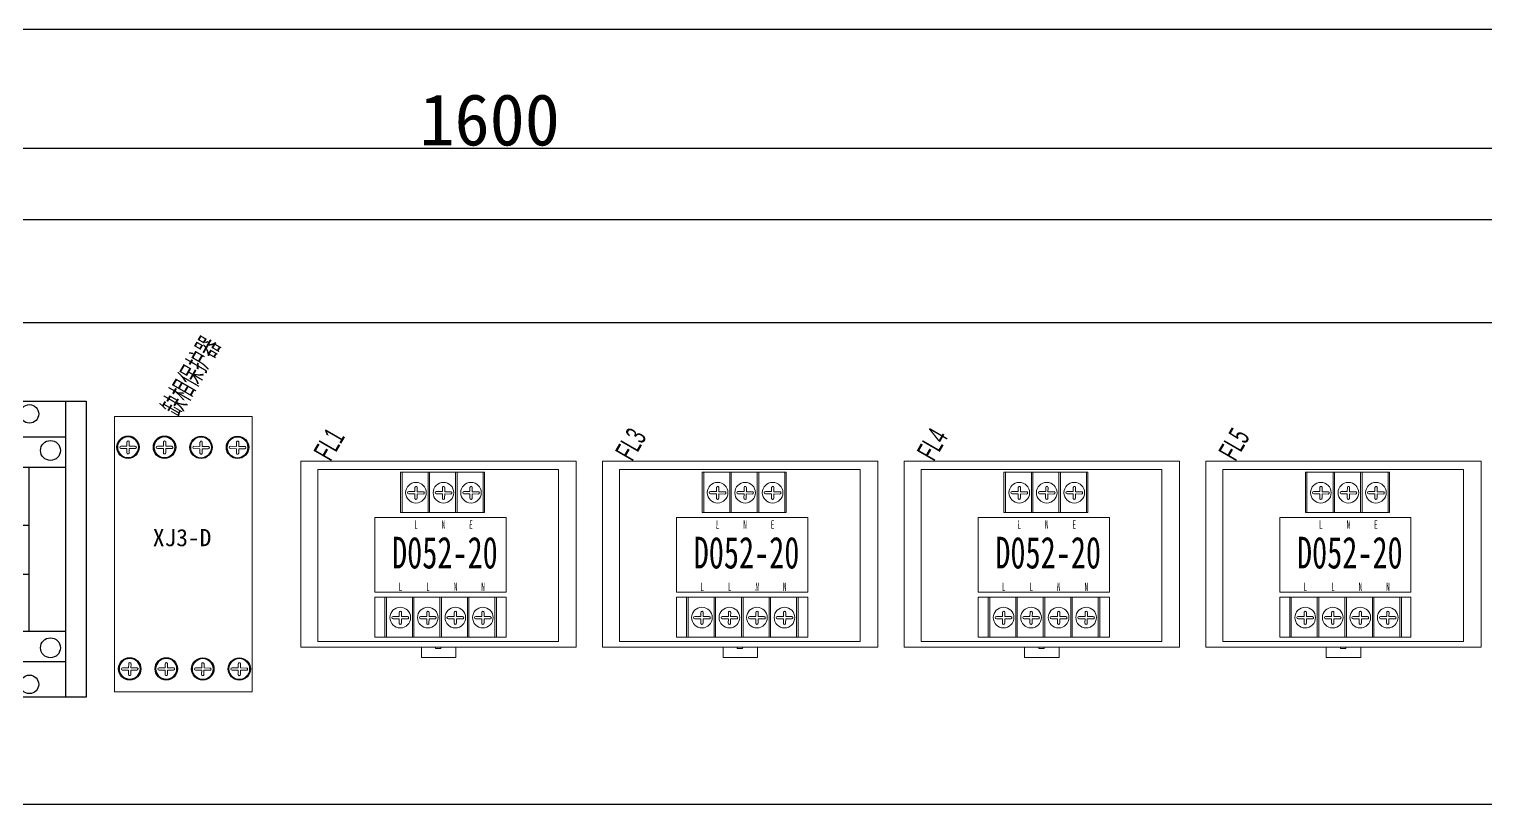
# Model space of a CAD drawing. Header units: millimetres. Extents: x 336 to 12810, y -1577 to 4105.
# Drawn here: x 6895 to 7318.4, y 3877.8 to 4104.7 of the extents above; entities that cross this region are included whole.
import ezdxf

# ---------------------------------------------------------------- set-up
doc = ezdxf.new("R2010")
doc.units = ezdxf.units.MM
doc.layers.add('TEXT', color=2, linetype='Continuous')
doc.styles.add('ST', font='', dxfattribs={"width": 0.8, "height": 300})
doc.styles.get("Standard").update_dxf_attribs({"font": ''})
doc.styles.add('样式 8', font='arial.ttf', dxfattribs={"width": 0.6, "height": 2.5})
doc.styles.get('ST').set_extended_font_data('SimSun')
doc.styles.get('Standard').set_extended_font_data('SimSun')
doc.dimstyles.new('ISO-25', dxfattribs={"dimtxt": 2.5, "dimasz": 2.5, "dimexe": 1.25, "dimexo": 0.625, "dimtad": 1, "dimtxsty": 'Standard', "dimcen": 2.5, "dimadec": 0, "dimazin": 0, "dimtfac": 1, "dimtmove": 0, "dimatfit": 3, "dimfxl": 1, "dimarcsym": 0})

# ---------------------------------------------------------------- blocks, each defined once
blk = doc.blocks.new('*D979')
at = {"color": 0, "lineweight": -2}
for p, q in [((6228.84, 4050.04), (6228.84, 4071.41)), ((6231.34, 4070.16), (7826.34, 4070.16)), ((7828.84, 4050.04), (7828.84, 4071.41))]:
    blk.add_line(p, q, dxfattribs=at)
at = {"color": 0}
for points in [[(6231.34, 4070.58), (6231.34, 4069.74), (6228.84, 4070.16)], [(7826.34, 4069.74), (7826.34, 4070.58), (7828.84, 4070.16)]]:
    blk.add_solid(points, dxfattribs=at)
at = {"layer": 'Defpoints', "color": 0}
for p in [(7828.84, 4070.16), (6228.84, 4049.41), (7828.84, 4049.41)]:
    blk.add_point(p, dxfattribs=at)
at = {"color": 0, "insert": (7028.84, 4078.29), "char_height": 2.5, "attachment_point": 5}
blk.add_mtext('{\\H6x;1600}', dxfattribs=at)
blk = doc.blocks.new('CJX2-3201')
for p, q in [((6642.26, 2108.3), (6687.26, 2108.3)), ((6642.26, 2089.11), (6642.26, 2108.3)), ((6687.26, 2108.3), (6687.26, 2089.11)), ((6642.26, 2097.98), (6687.26, 2097.98)), ((6642.26, 2041.48), (6642.26, 2089.11)), ((6642.26, 2089.11), (6687.26, 2089.11)), ((6652.94, 2089.11), (6652.94, 2041.48)), ((6656.95, 2072.26), (6656.95, 2089.11)), ((6672.58, 2072.26), (6672.58, 2089.11)), ((6676.59, 2089.11), (6676.59, 2041.48)), ((6687.26, 2089.11), (6687.26, 2041.48)), ((6652.94, 2072.26), (6676.59, 2072.26)), ((6658.58, 2072.26), (6658.58, 2058.03)), ((6664.08, 2068.31), (6664.08, 2072.26)), ((6665.36, 2072.26), (6665.36, 2068.31)), ((6670.95, 2072.26), (6670.95, 2058.03)), ((6665.36, 2068.31), (6664.08, 2068.31)), ((6665.36, 2061.98), (6664.08, 2061.98)), ((6664.08, 2061.98), (6664.08, 2058.03)), ((6665.36, 2058.03), (6665.36, 2061.98)), ((6652.94, 2058.03), (6676.59, 2058.03)), ((6642.26, 2022.3), (6642.26, 2041.48)), ((6642.26, 2041.48), (6687.26, 2041.48)), ((6687.26, 2041.48), (6687.26, 2022.3)), ((6642.26, 2032.61), (6687.26, 2032.61)), ((6687.26, 2022.3), (6642.26, 2022.3))]:
    blk.add_line(p, q)
blk.add_lwpolyline([(6636.26, 2108.3), (6693.26, 2108.3), (6693.26, 2022.3), (6636.26, 2022.3)], close=True)
for centre, radius in [((6651.2, 2104.4), 2.69), ((6663.99, 2104.4), 2.69), ((6676.79, 2104.61), 2.69), ((6646.68, 2093.77), 2.89), ((6658.65, 2093.77), 2.89), ((6671.45, 2093.77), 2.89), ((6682.89, 2093.97), 2.89), ((6646.68, 2036.83), 2.89), ((6658.65, 2036.83), 2.89), ((6671.45, 2036.83), 2.89), ((6682.89, 2036.62), 2.89), ((6651.2, 2026.19), 2.69), ((6663.99, 2026.19), 2.69), ((6676.79, 2025.98), 2.69)]:
    blk.add_circle(centre, radius)
at = {"layer": 'TEXT', "color": 0, "style": 'ST', "width": 0.7}
blk.add_text('CJX2-3201', height=4.5, dxfattribs=at).set_placement((6654.74, 2048.87))

msp = doc.modelspace()

# ---------------------------------------------------------------- linework, layer by layer
for p, q in [((6268.84, 4019.412), (7328.84, 4019.412)), ((6268.84, 3879.412), (7328.84, 3879.412))]:
    msp.add_line(p, q)
at = {"lineweight": 0}
for p, q in [((6973.986, 3925.099), (7013.986, 3925.099)), ((7018.986, 3925.099), (7008.986, 3925.099)), ((7013.986, 3925.099), (7018.986, 3925.099)), ((7061.673, 3925.099), (7101.673, 3925.099)), ((7106.673, 3925.099), (7096.673, 3925.099)), ((7101.673, 3925.099), (7106.673, 3925.099)), ((7149.36, 3925.099), (7189.36, 3925.099)), ((7194.36, 3925.099), (7184.36, 3925.099)), ((7189.36, 3925.099), (7194.36, 3925.099)), ((7237.048, 3925.099), (7277.048, 3925.099)), ((7282.048, 3925.099), (7272.048, 3925.099)), ((7277.048, 3925.099), (7282.048, 3925.099))]:
    msp.add_line(p, q, dxfattribs=at)
at = {"color": 1}
msp.add_lwpolyline([(6148.29, 4104.721), (7905.608, 4104.721), (7905.608, 3097.062), (6148.29, 3097.062)], close=True, dxfattribs=at)
msp.add_lwpolyline([(6228.84, 4049.412), (7828.84, 4049.412), (7828.84, 3559.412), (6228.84, 3559.412)], close=True)
at = {"lineweight": 0}
for points in [[(6919.756, 3992.091), (6959.756, 3992.091), (6959.756, 3912.091), (6919.756, 3912.091)], [(6973.986, 3979.099), (7053.986, 3979.099), (7053.986, 3925.099), (6973.986, 3925.099)], [(6978.882, 3976.714), (7048.848, 3976.714), (7048.848, 3926.744), (6978.882, 3926.744)], [(7061.673, 3979.099), (7141.673, 3979.099), (7141.673, 3925.099), (7061.673, 3925.099)], [(7066.569, 3976.714), (7136.536, 3976.714), (7136.536, 3926.744), (7066.569, 3926.744)], [(7149.36, 3979.099), (7229.36, 3979.099), (7229.36, 3925.099), (7149.36, 3925.099)], [(7154.256, 3976.714), (7224.223, 3976.714), (7224.223, 3926.744), (7154.256, 3926.744)], [(7237.048, 3979.099), (7317.048, 3979.099), (7317.048, 3925.099), (7237.048, 3925.099)], [(7241.944, 3976.714), (7311.91, 3976.714), (7311.91, 3926.744), (7241.944, 3926.744)], [(7002.941, 3975.941), (7003.379, 3975.941), (7003.379, 3964.27), (7002.941, 3964.27)], [(7002.941, 3964.27), (7027.379, 3964.27), (7027.379, 3975.941), (7002.941, 3975.941)], [(7010.941, 3975.941), (7011.379, 3975.941), (7011.379, 3964.27), (7010.941, 3964.27)], [(7018.941, 3975.941), (7019.379, 3975.941), (7019.379, 3964.27), (7018.941, 3964.27)], [(7026.941, 3975.941), (7027.379, 3975.941), (7027.379, 3964.27), (7026.941, 3964.27)], [(7090.629, 3975.941), (7091.067, 3975.941), (7091.067, 3964.27), (7090.629, 3964.27)], [(7090.629, 3964.27), (7115.067, 3964.27), (7115.067, 3975.941), (7090.629, 3975.941)], [(7098.629, 3975.941), (7099.067, 3975.941), (7099.067, 3964.27), (7098.629, 3964.27)], [(7106.629, 3975.941), (7107.067, 3975.941), (7107.067, 3964.27), (7106.629, 3964.27)], [(7114.629, 3975.941), (7115.067, 3975.941), (7115.067, 3964.27), (7114.629, 3964.27)], [(7178.316, 3964.27), (7202.754, 3964.27), (7202.754, 3975.941), (7178.316, 3975.941)], [(7178.316, 3975.941), (7178.754, 3975.941), (7178.754, 3964.27), (7178.316, 3964.27)], [(7186.316, 3975.941), (7186.754, 3975.941), (7186.754, 3964.27), (7186.316, 3964.27)], [(7194.316, 3975.941), (7194.754, 3975.941), (7194.754, 3964.27), (7194.316, 3964.27)], [(7202.316, 3975.941), (7202.754, 3975.941), (7202.754, 3964.27), (7202.316, 3964.27)], [(7266.003, 3964.27), (7290.441, 3964.27), (7290.441, 3975.941), (7266.003, 3975.941)], [(7266.003, 3975.941), (7266.441, 3975.941), (7266.441, 3964.27), (7266.003, 3964.27)], [(7274.003, 3975.941), (7274.441, 3975.941), (7274.441, 3964.27), (7274.003, 3964.27)], [(7282.003, 3975.941), (7282.441, 3975.941), (7282.441, 3964.27), (7282.003, 3964.27)], [(7290.003, 3975.941), (7290.441, 3975.941), (7290.441, 3964.27), (7290.003, 3964.27)], [(7033.61, 3941.05), (6995.5, 3941.05), (6995.5, 3962.806), (7033.61, 3962.806)], [(7121.297, 3941.05), (7083.187, 3941.05), (7083.187, 3962.806), (7121.297, 3962.806)], [(7208.985, 3941.05), (7170.874, 3941.05), (7170.874, 3962.806), (7208.985, 3962.806)], [(7296.672, 3941.05), (7258.561, 3941.05), (7258.561, 3962.806), (7296.672, 3962.806)], [(6995.5, 3939.639), (7033.61, 3939.639), (7033.61, 3927.968), (6995.5, 3927.968)], [(6998.384, 3939.639), (6998.822, 3939.639), (6998.822, 3927.968), (6998.384, 3927.968)], [(7006.384, 3939.639), (7006.822, 3939.639), (7006.822, 3927.968), (7006.384, 3927.968)], [(7014.384, 3939.639), (7014.822, 3939.639), (7014.822, 3927.968), (7014.384, 3927.968)], [(7022.384, 3939.639), (7022.822, 3939.639), (7022.822, 3927.968), (7022.384, 3927.968)], [(7030.384, 3939.639), (7030.822, 3939.639), (7030.822, 3927.968), (7030.384, 3927.968)], [(7083.187, 3939.639), (7121.297, 3939.639), (7121.297, 3927.968), (7083.187, 3927.968)], [(7086.071, 3939.639), (7086.509, 3939.639), (7086.509, 3927.968), (7086.071, 3927.968)], [(7094.071, 3939.639), (7094.509, 3939.639), (7094.509, 3927.968), (7094.071, 3927.968)], [(7102.071, 3939.639), (7102.509, 3939.639), (7102.509, 3927.968), (7102.071, 3927.968)], [(7110.071, 3939.639), (7110.509, 3939.639), (7110.509, 3927.968), (7110.071, 3927.968)], [(7118.071, 3939.639), (7118.509, 3939.639), (7118.509, 3927.968), (7118.071, 3927.968)], [(7170.874, 3939.639), (7208.985, 3939.639), (7208.985, 3927.968), (7170.874, 3927.968)], [(7173.758, 3939.639), (7174.196, 3939.639), (7174.196, 3927.968), (7173.758, 3927.968)], [(7181.758, 3939.639), (7182.196, 3939.639), (7182.196, 3927.968), (7181.758, 3927.968)], [(7189.758, 3939.639), (7190.196, 3939.639), (7190.196, 3927.968), (7189.758, 3927.968)], [(7197.758, 3939.639), (7198.196, 3939.639), (7198.196, 3927.968), (7197.758, 3927.968)], [(7205.758, 3939.639), (7206.196, 3939.639), (7206.196, 3927.968), (7205.758, 3927.968)], [(7258.561, 3939.639), (7296.672, 3939.639), (7296.672, 3927.968), (7258.561, 3927.968)], [(7261.446, 3939.639), (7261.884, 3939.639), (7261.884, 3927.968), (7261.446, 3927.968)], [(7269.446, 3939.639), (7269.884, 3939.639), (7269.884, 3927.968), (7269.446, 3927.968)], [(7277.446, 3939.639), (7277.884, 3939.639), (7277.884, 3927.968), (7277.446, 3927.968)], [(7285.446, 3939.639), (7285.884, 3939.639), (7285.884, 3927.968), (7285.446, 3927.968)], [(7293.446, 3939.639), (7293.884, 3939.639), (7293.884, 3927.968), (7293.446, 3927.968)], [(7008.986, 3925.099), (7018.986, 3925.099), (7018.986, 3922.099), (7008.986, 3922.099)], [(7013.073, 3925.099), (7014.688, 3925.099), (7014.688, 3924.665), (7013.073, 3924.665)], [(7013.986, 3925.099), (7015.696, 3925.099), (7015.696, 3925.099), (7013.986, 3925.099)], [(7096.673, 3925.099), (7106.673, 3925.099), (7106.673, 3922.099), (7096.673, 3922.099)], [(7100.761, 3925.099), (7102.375, 3925.099), (7102.375, 3924.665), (7100.761, 3924.665)], [(7101.673, 3925.099), (7103.383, 3925.099), (7103.383, 3925.099), (7101.673, 3925.099)], [(7184.36, 3925.099), (7194.36, 3925.099), (7194.36, 3922.099), (7184.36, 3922.099)], [(7188.448, 3925.099), (7190.062, 3925.099), (7190.062, 3924.665), (7188.448, 3924.665)], [(7189.36, 3925.099), (7191.07, 3925.099), (7191.07, 3925.099), (7189.36, 3925.099)], [(7272.048, 3925.099), (7282.048, 3925.099), (7282.048, 3922.099), (7272.048, 3922.099)], [(7276.135, 3925.099), (7277.75, 3925.099), (7277.75, 3924.665), (7276.135, 3924.665)], [(7277.048, 3925.099), (7278.757, 3925.099), (7278.757, 3925.099), (7277.048, 3925.099)]]:
    msp.add_lwpolyline(points, close=True, dxfattribs=at)
for points in [[(6921.62, 3982.84), (6923.388, 3982.827)], [(6923.393, 3983.496), (6921.625, 3983.508)], [(6923.388, 3982.827), (6923.379, 3981.564)], [(6923.406, 3984.682), (6923.402, 3984.682), (6923.393, 3983.496)], [(6924.046, 3981.559), (6924.05, 3981.559), (6924.06, 3982.822)], [(6924.06, 3982.822), (6925.8, 3982.809), (6925.8, 3982.813)], [(6924.065, 3983.492), (6924.074, 3984.676)], [(6925.806, 3983.48), (6924.065, 3983.492)], [(6932.234, 3982.84), (6934.003, 3982.827)], [(6934.008, 3983.496), (6932.239, 3983.508)], [(6934.003, 3982.827), (6933.993, 3981.564)], [(6934.021, 3984.682), (6934.017, 3984.682), (6934.008, 3983.496)], [(6934.661, 3981.559), (6934.665, 3981.559), (6934.674, 3982.822)], [(6934.674, 3982.822), (6936.415, 3982.809), (6936.415, 3982.813)], [(6934.679, 3983.492), (6934.688, 3984.676)], [(6936.42, 3983.48), (6934.679, 3983.492)], [(6942.848, 3982.79), (6944.616, 3982.776)], [(6944.622, 3983.446), (6942.853, 3983.457)], [(6944.616, 3982.776), (6944.607, 3981.513)], [(6944.635, 3984.631), (6944.631, 3984.631), (6944.622, 3983.446)], [(6945.275, 3981.508), (6945.279, 3981.508), (6945.288, 3982.771)], [(6945.288, 3982.771), (6947.029, 3982.758), (6947.029, 3982.762)], [(6945.293, 3983.441), (6945.302, 3984.626)], [(6947.034, 3983.429), (6945.293, 3983.441)], [(6953.462, 3982.79), (6955.231, 3982.776)], [(6955.236, 3983.446), (6953.468, 3983.457)], [(6955.231, 3982.776), (6955.221, 3981.513)], [(6955.249, 3984.631), (6955.245, 3984.631), (6955.236, 3983.446)], [(6955.889, 3981.508), (6955.893, 3981.508), (6955.903, 3982.771)], [(6955.903, 3982.771), (6957.643, 3982.758), (6957.643, 3982.762)], [(6955.908, 3983.441), (6955.917, 3984.626)], [(6957.648, 3983.429), (6955.908, 3983.441)], [(7005.327, 3969.625), (7007.095, 3969.612)], [(7007.1, 3970.281), (7005.332, 3970.293)], [(7007.095, 3969.612), (7007.085, 3968.349)], [(7007.113, 3971.467), (7007.109, 3971.467), (7007.1, 3970.281)], [(7007.753, 3968.344), (7007.757, 3968.344), (7007.767, 3969.607)], [(7007.767, 3969.607), (7009.507, 3969.594), (7009.507, 3969.598)], [(7007.772, 3970.277), (7007.781, 3971.461)], [(7009.512, 3970.265), (7007.772, 3970.277)], [(7013.327, 3969.625), (7015.095, 3969.612)], [(7015.1, 3970.281), (7013.332, 3970.293)], [(7015.095, 3969.612), (7015.085, 3968.349)], [(7015.113, 3971.467), (7015.109, 3971.467), (7015.1, 3970.281)], [(7015.753, 3968.344), (7015.757, 3968.344), (7015.767, 3969.607)], [(7015.767, 3969.607), (7017.507, 3969.594), (7017.507, 3969.598)], [(7015.772, 3970.277), (7015.781, 3971.461)], [(7017.512, 3970.265), (7015.772, 3970.277)], [(7021.327, 3969.625), (7023.095, 3969.612)], [(7023.1, 3970.281), (7021.332, 3970.293)], [(7023.095, 3969.612), (7023.085, 3968.349)], [(7023.113, 3971.467), (7023.109, 3971.467), (7023.1, 3970.281)], [(7023.753, 3968.344), (7023.757, 3968.344), (7023.767, 3969.607)], [(7023.767, 3969.607), (7025.507, 3969.594), (7025.507, 3969.598)], [(7023.772, 3970.277), (7023.781, 3971.461)], [(7025.512, 3970.265), (7023.772, 3970.277)], [(7093.014, 3969.625), (7094.782, 3969.612)], [(7094.787, 3970.281), (7093.019, 3970.293)], [(7094.782, 3969.612), (7094.773, 3968.349)], [(7094.8, 3971.467), (7094.796, 3971.467), (7094.787, 3970.281)], [(7095.44, 3968.344), (7095.444, 3968.344), (7095.454, 3969.607)], [(7095.454, 3969.607), (7097.194, 3969.594), (7097.194, 3969.598)], [(7095.459, 3970.277), (7095.468, 3971.461)], [(7097.2, 3970.265), (7095.459, 3970.277)], [(7101.014, 3969.625), (7102.782, 3969.612)], [(7102.787, 3970.281), (7101.019, 3970.293)], [(7102.782, 3969.612), (7102.773, 3968.349)], [(7102.8, 3971.467), (7102.796, 3971.467), (7102.787, 3970.281)], [(7103.44, 3968.344), (7103.444, 3968.344), (7103.454, 3969.607)], [(7103.454, 3969.607), (7105.194, 3969.594), (7105.194, 3969.598)], [(7103.459, 3970.277), (7103.468, 3971.461)], [(7105.2, 3970.265), (7103.459, 3970.277)], [(7109.014, 3969.625), (7110.782, 3969.612)], [(7110.787, 3970.281), (7109.019, 3970.293)], [(7110.782, 3969.612), (7110.773, 3968.349)], [(7110.8, 3971.467), (7110.796, 3971.467), (7110.787, 3970.281)], [(7111.44, 3968.344), (7111.444, 3968.344), (7111.454, 3969.607)], [(7111.454, 3969.607), (7113.194, 3969.594), (7113.194, 3969.598)], [(7111.459, 3970.277), (7111.468, 3971.461)], [(7113.2, 3970.265), (7111.459, 3970.277)], [(7180.701, 3969.625), (7182.47, 3969.612)], [(7182.475, 3970.281), (7180.706, 3970.293)], [(7182.47, 3969.612), (7182.46, 3968.349)], [(7182.488, 3971.467), (7182.484, 3971.467), (7182.475, 3970.281)], [(7183.128, 3968.344), (7183.132, 3968.344), (7183.141, 3969.607)], [(7183.141, 3969.607), (7184.882, 3969.594), (7184.882, 3969.598)], [(7183.146, 3970.277), (7183.155, 3971.461)], [(7184.887, 3970.265), (7183.146, 3970.277)], [(7188.701, 3969.625), (7190.47, 3969.612)], [(7190.475, 3970.281), (7188.706, 3970.293)], [(7190.47, 3969.612), (7190.46, 3968.349)], [(7190.488, 3971.467), (7190.484, 3971.467), (7190.475, 3970.281)], [(7191.128, 3968.344), (7191.132, 3968.344), (7191.141, 3969.607)], [(7191.141, 3969.607), (7192.882, 3969.594), (7192.882, 3969.598)], [(7191.146, 3970.277), (7191.155, 3971.461)], [(7192.887, 3970.265), (7191.146, 3970.277)], [(7196.701, 3969.625), (7198.47, 3969.612)], [(7198.475, 3970.281), (7196.706, 3970.293)], [(7198.47, 3969.612), (7198.46, 3968.349)], [(7198.488, 3971.467), (7198.484, 3971.467), (7198.475, 3970.281)], [(7199.128, 3968.344), (7199.132, 3968.344), (7199.141, 3969.607)], [(7199.141, 3969.607), (7200.882, 3969.594), (7200.882, 3969.598)], [(7199.146, 3970.277), (7199.155, 3971.461)], [(7200.887, 3970.265), (7199.146, 3970.277)], [(7268.388, 3969.625), (7270.157, 3969.612)], [(7270.162, 3970.281), (7268.393, 3970.293)], [(7270.157, 3969.612), (7270.147, 3968.349)], [(7270.175, 3971.467), (7270.171, 3971.467), (7270.162, 3970.281)], [(7270.815, 3968.344), (7270.819, 3968.344), (7270.828, 3969.607)], [(7270.828, 3969.607), (7272.569, 3969.594), (7272.569, 3969.598)], [(7270.834, 3970.277), (7270.843, 3971.461)], [(7272.574, 3970.265), (7270.834, 3970.277)], [(7276.388, 3969.625), (7278.157, 3969.612)], [(7278.162, 3970.281), (7276.393, 3970.293)], [(7278.157, 3969.612), (7278.147, 3968.349)], [(7278.175, 3971.467), (7278.171, 3971.467), (7278.162, 3970.281)], [(7278.815, 3968.344), (7278.819, 3968.344), (7278.828, 3969.607)], [(7278.828, 3969.607), (7280.569, 3969.594), (7280.569, 3969.598)], [(7278.834, 3970.277), (7278.843, 3971.461)], [(7280.574, 3970.265), (7278.834, 3970.277)], [(7284.388, 3969.625), (7286.157, 3969.612)], [(7286.162, 3970.281), (7284.393, 3970.293)], [(7286.157, 3969.612), (7286.147, 3968.349)], [(7286.175, 3971.467), (7286.171, 3971.467), (7286.162, 3970.281)], [(7286.815, 3968.344), (7286.819, 3968.344), (7286.828, 3969.607)], [(7286.828, 3969.607), (7288.569, 3969.594), (7288.569, 3969.598)], [(7286.834, 3970.277), (7286.843, 3971.461)], [(7288.574, 3970.265), (7286.834, 3970.277)], [(7002.555, 3935.164), (7002.552, 3935.164), (7002.542, 3933.979)], [(7003.214, 3933.975), (7003.223, 3935.159)], [(7010.555, 3935.164), (7010.552, 3935.164), (7010.542, 3933.979)], [(7011.214, 3933.975), (7011.223, 3935.159)], [(7018.555, 3935.164), (7018.552, 3935.164), (7018.542, 3933.979)], [(7019.214, 3933.975), (7019.223, 3935.159)], [(7026.555, 3935.164), (7026.552, 3935.164), (7026.542, 3933.979)], [(7027.214, 3933.975), (7027.223, 3935.159)], [(7090.243, 3935.164), (7090.239, 3935.164), (7090.23, 3933.979)], [(7090.901, 3933.975), (7090.91, 3935.159)], [(7098.243, 3935.164), (7098.239, 3935.164), (7098.23, 3933.979)], [(7098.901, 3933.975), (7098.91, 3935.159)], [(7106.243, 3935.164), (7106.239, 3935.164), (7106.23, 3933.979)], [(7106.901, 3933.975), (7106.91, 3935.159)], [(7114.243, 3935.164), (7114.239, 3935.164), (7114.23, 3933.979)], [(7114.901, 3933.975), (7114.91, 3935.159)], [(7177.93, 3935.164), (7177.926, 3935.164), (7177.917, 3933.979)], [(7178.589, 3933.975), (7178.598, 3935.159)], [(7185.93, 3935.164), (7185.926, 3935.164), (7185.917, 3933.979)], [(7186.589, 3933.975), (7186.598, 3935.159)], [(7193.93, 3935.164), (7193.926, 3935.164), (7193.917, 3933.979)], [(7194.589, 3933.975), (7194.598, 3935.159)], [(7201.93, 3935.164), (7201.926, 3935.164), (7201.917, 3933.979)], [(7202.589, 3933.975), (7202.598, 3935.159)], [(7265.617, 3935.164), (7265.613, 3935.164), (7265.604, 3933.979)], [(7266.276, 3933.975), (7266.285, 3935.159)], [(7273.617, 3935.164), (7273.613, 3935.164), (7273.604, 3933.979)], [(7274.276, 3933.975), (7274.285, 3935.159)], [(7281.617, 3935.164), (7281.613, 3935.164), (7281.604, 3933.979)], [(7282.276, 3933.975), (7282.285, 3935.159)], [(7289.617, 3935.164), (7289.613, 3935.164), (7289.604, 3933.979)], [(7290.276, 3933.975), (7290.285, 3935.159)], [(7000.769, 3933.323), (7002.537, 3933.31)], [(7002.542, 3933.979), (7000.774, 3933.991)], [(7002.537, 3933.31), (7002.528, 3932.047)], [(7003.195, 3932.042), (7003.199, 3932.042), (7003.209, 3933.305)], [(7003.209, 3933.305), (7004.95, 3933.291), (7004.95, 3933.295)], [(7004.955, 3933.963), (7003.214, 3933.975)], [(7008.769, 3933.323), (7010.537, 3933.31)], [(7010.542, 3933.979), (7008.774, 3933.991)], [(7010.537, 3933.31), (7010.528, 3932.047)], [(7011.195, 3932.042), (7011.199, 3932.042), (7011.209, 3933.305)], [(7011.209, 3933.305), (7012.95, 3933.291), (7012.95, 3933.295)], [(7012.955, 3933.963), (7011.214, 3933.975)], [(7016.769, 3933.323), (7018.537, 3933.31)], [(7018.542, 3933.979), (7016.774, 3933.991)], [(7018.537, 3933.31), (7018.528, 3932.047)], [(7019.195, 3932.042), (7019.199, 3932.042), (7019.209, 3933.305)], [(7019.209, 3933.305), (7020.95, 3933.291), (7020.95, 3933.295)], [(7020.955, 3933.963), (7019.214, 3933.975)], [(7024.769, 3933.323), (7026.537, 3933.31)], [(7026.542, 3933.979), (7024.774, 3933.991)], [(7026.537, 3933.31), (7026.528, 3932.047)], [(7027.195, 3932.042), (7027.199, 3932.042), (7027.209, 3933.305)], [(7027.209, 3933.305), (7028.95, 3933.291), (7028.95, 3933.295)], [(7028.955, 3933.963), (7027.214, 3933.975)], [(7088.456, 3933.323), (7090.225, 3933.31)], [(7090.23, 3933.979), (7088.461, 3933.991)], [(7090.225, 3933.31), (7090.215, 3932.047)], [(7090.883, 3932.042), (7090.887, 3932.042), (7090.896, 3933.305)], [(7090.896, 3933.305), (7092.637, 3933.291), (7092.637, 3933.295)], [(7092.642, 3933.963), (7090.901, 3933.975)], [(7096.456, 3933.323), (7098.225, 3933.31)], [(7098.23, 3933.979), (7096.461, 3933.991)], [(7098.225, 3933.31), (7098.215, 3932.047)], [(7098.883, 3932.042), (7098.887, 3932.042), (7098.896, 3933.305)], [(7098.896, 3933.305), (7100.637, 3933.291), (7100.637, 3933.295)], [(7100.642, 3933.963), (7098.901, 3933.975)], [(7104.456, 3933.323), (7106.225, 3933.31)], [(7106.23, 3933.979), (7104.461, 3933.991)], [(7106.225, 3933.31), (7106.215, 3932.047)], [(7106.883, 3932.042), (7106.887, 3932.042), (7106.896, 3933.305)], [(7106.896, 3933.305), (7108.637, 3933.291), (7108.637, 3933.295)], [(7108.642, 3933.963), (7106.901, 3933.975)], [(7112.456, 3933.323), (7114.225, 3933.31)], [(7114.23, 3933.979), (7112.461, 3933.991)], [(7114.225, 3933.31), (7114.215, 3932.047)], [(7114.883, 3932.042), (7114.887, 3932.042), (7114.896, 3933.305)], [(7114.896, 3933.305), (7116.637, 3933.291), (7116.637, 3933.295)], [(7116.642, 3933.963), (7114.901, 3933.975)], [(7176.143, 3933.323), (7177.912, 3933.31)], [(7177.917, 3933.979), (7176.149, 3933.991)], [(7177.912, 3933.31), (7177.902, 3932.047)], [(7178.57, 3932.042), (7178.574, 3932.042), (7178.584, 3933.305)], [(7178.584, 3933.305), (7180.324, 3933.291), (7180.324, 3933.295)], [(7180.329, 3933.963), (7178.589, 3933.975)], [(7184.143, 3933.323), (7185.912, 3933.31)], [(7185.917, 3933.979), (7184.149, 3933.991)], [(7185.912, 3933.31), (7185.902, 3932.047)], [(7186.57, 3932.042), (7186.574, 3932.042), (7186.584, 3933.305)], [(7186.584, 3933.305), (7188.324, 3933.291), (7188.324, 3933.295)], [(7188.329, 3933.963), (7186.589, 3933.975)], [(7192.143, 3933.323), (7193.912, 3933.31)], [(7193.917, 3933.979), (7192.149, 3933.991)], [(7193.912, 3933.31), (7193.902, 3932.047)], [(7194.57, 3932.042), (7194.574, 3932.042), (7194.584, 3933.305)], [(7194.584, 3933.305), (7196.324, 3933.291), (7196.324, 3933.295)], [(7196.329, 3933.963), (7194.589, 3933.975)], [(7200.143, 3933.323), (7201.912, 3933.31)], [(7201.917, 3933.979), (7200.149, 3933.991)], [(7201.912, 3933.31), (7201.902, 3932.047)], [(7202.57, 3932.042), (7202.574, 3932.042), (7202.584, 3933.305)], [(7202.584, 3933.305), (7204.324, 3933.291), (7204.324, 3933.295)], [(7204.329, 3933.963), (7202.589, 3933.975)], [(7263.831, 3933.323), (7265.599, 3933.31)], [(7265.604, 3933.979), (7263.836, 3933.991)], [(7265.599, 3933.31), (7265.589, 3932.047)], [(7266.257, 3932.042), (7266.261, 3932.042), (7266.271, 3933.305)], [(7266.271, 3933.305), (7268.011, 3933.291), (7268.011, 3933.295)], [(7268.016, 3933.963), (7266.276, 3933.975)], [(7271.831, 3933.323), (7273.599, 3933.31)], [(7273.604, 3933.979), (7271.836, 3933.991)], [(7273.599, 3933.31), (7273.589, 3932.047)], [(7274.257, 3932.042), (7274.261, 3932.042), (7274.271, 3933.305)], [(7274.271, 3933.305), (7276.011, 3933.291), (7276.011, 3933.295)], [(7276.016, 3933.963), (7274.276, 3933.975)], [(7279.831, 3933.323), (7281.599, 3933.31)], [(7281.604, 3933.979), (7279.836, 3933.991)], [(7281.599, 3933.31), (7281.589, 3932.047)], [(7282.257, 3932.042), (7282.261, 3932.042), (7282.271, 3933.305)], [(7282.271, 3933.305), (7284.011, 3933.291), (7284.011, 3933.295)], [(7284.016, 3933.963), (7282.276, 3933.975)], [(7287.831, 3933.323), (7289.599, 3933.31)], [(7289.604, 3933.979), (7287.836, 3933.991)], [(7289.599, 3933.31), (7289.589, 3932.047)], [(7290.257, 3932.042), (7290.261, 3932.042), (7290.271, 3933.305)], [(7290.271, 3933.305), (7292.011, 3933.291), (7292.011, 3933.295)], [(7292.016, 3933.963), (7290.276, 3933.975)], [(6922.123, 3918.433), (6923.891, 3918.42)], [(6923.897, 3919.089), (6922.128, 3919.101)], [(6923.891, 3918.42), (6923.882, 3917.157)], [(6923.91, 3920.274), (6923.906, 3920.275), (6923.897, 3919.089)], [(6924.55, 3917.152), (6924.554, 3917.152), (6924.563, 3918.415)], [(6924.563, 3918.415), (6926.304, 3918.401), (6926.304, 3918.405)], [(6924.568, 3919.085), (6924.577, 3920.269)], [(6926.309, 3919.073), (6924.568, 3919.085)], [(6932.737, 3918.433), (6934.506, 3918.42)], [(6934.511, 3919.089), (6932.743, 3919.101)], [(6934.506, 3918.42), (6934.496, 3917.157)], [(6934.524, 3920.274), (6934.52, 3920.275), (6934.511, 3919.089)], [(6935.164, 3917.152), (6935.168, 3917.152), (6935.178, 3918.415)], [(6935.178, 3918.415), (6936.918, 3918.401), (6936.918, 3918.405)], [(6935.183, 3919.085), (6935.192, 3920.269)], [(6936.923, 3919.073), (6935.183, 3919.085)], [(6943.351, 3918.383), (6945.12, 3918.369)], [(6945.125, 3919.039), (6943.356, 3919.05)], [(6945.12, 3918.369), (6945.11, 3917.106)], [(6945.138, 3920.224), (6945.134, 3920.224), (6945.125, 3919.039)], [(6945.778, 3917.101), (6945.782, 3917.101), (6945.791, 3918.364)], [(6945.791, 3918.364), (6947.532, 3918.351), (6947.532, 3918.355)], [(6945.797, 3919.034), (6945.806, 3920.219)], [(6947.537, 3919.022), (6945.797, 3919.034)], [(6953.966, 3918.383), (6955.734, 3918.369)], [(6955.739, 3919.039), (6953.971, 3919.05)], [(6955.734, 3918.369), (6955.725, 3917.106)], [(6955.752, 3920.224), (6955.748, 3920.224), (6955.739, 3919.039)], [(6956.392, 3917.101), (6956.396, 3917.101), (6956.406, 3918.364)], [(6956.406, 3918.364), (6958.146, 3918.351), (6958.146, 3918.355)], [(6956.411, 3919.034), (6956.42, 3920.219)], [(6958.151, 3919.022), (6956.411, 3919.034)]]:
    msp.add_lwpolyline(points, dxfattribs=at)
at = {"color": 0, "lineweight": -2}
for centre in [(6923.709, 3983.196), (6934.323, 3983.196), (6944.937, 3983.145), (6955.552, 3983.145), (6924.212, 3918.789), (6934.827, 3918.789), (6945.44, 3918.738), (6956.055, 3918.738)]:
    msp.add_circle(centre, 3.239, dxfattribs=at)
at = {"lineweight": 0}
for centre in [(6923.709, 3983.196), (6934.323, 3983.196), (6944.937, 3983.145), (6955.552, 3983.145), (7007.416, 3969.981), (7015.416, 3969.981), (7023.416, 3969.981), (7095.103, 3969.981), (7103.103, 3969.981), (7111.103, 3969.981), (7182.79, 3969.981), (7190.79, 3969.981), (7198.79, 3969.981), (7270.478, 3969.981), (7278.478, 3969.981), (7286.478, 3969.981), (7002.858, 3933.679), (7010.858, 3933.679), (7018.858, 3933.679), (7026.858, 3933.679), (7090.545, 3933.679), (7098.545, 3933.679), (7106.545, 3933.679), (7114.545, 3933.679), (7178.233, 3933.679), (7186.233, 3933.679), (7194.233, 3933.679), (7202.233, 3933.679), (7265.92, 3933.679), (7273.92, 3933.679), (7281.92, 3933.679), (7289.92, 3933.679), (6924.212, 3918.789), (6934.827, 3918.789), (6945.44, 3918.738), (6956.055, 3918.738)]:
    msp.add_circle(centre, 3, dxfattribs=at)
for centre, radius, start, end in [((6923.74, 3984.679), 0.334, 355.15261, 182.43139), ((6934.355, 3984.679), 0.334, 355.15261, 182.43139), ((6944.968, 3984.628), 0.334, 355.15261, 182.43139), ((6955.583, 3984.628), 0.334, 355.15261, 182.43139), ((6921.622, 3983.174), 0.334, 89.56238, 269.56238), ((6923.712, 3981.562), 0.334, 179.56238, 359.56238), ((6923.709, 3983.196), 1.5, 101.62647, 101.79811), ((6923.709, 3983.196), 1.5, 75.91869, 75.95753), ((6925.804, 3983.146), 0.334, 269.56238, 89.67132), ((6932.237, 3983.174), 0.334, 89.56238, 269.56238), ((6934.327, 3981.562), 0.334, 179.56238, 359.56238), ((6934.323, 3983.196), 1.5, 101.62647, 101.79811), ((6934.323, 3983.196), 1.5, 75.91869, 75.95753), ((6936.418, 3983.146), 0.334, 269.56238, 89.67132), ((6942.851, 3983.124), 0.334, 89.56238, 269.56238), ((6944.941, 3981.511), 0.334, 179.56238, 359.56238), ((6944.937, 3983.145), 1.5, 101.62647, 101.79811), ((6944.937, 3983.145), 1.5, 75.91869, 75.95753), ((6947.032, 3983.096), 0.334, 269.56238, 89.67132), ((6953.465, 3983.124), 0.334, 89.56238, 269.56238), ((6955.555, 3981.511), 0.334, 179.56238, 359.56238), ((6955.552, 3983.145), 1.5, 101.62647, 101.79811), ((6955.552, 3983.145), 1.5, 75.91869, 75.95753), ((6957.646, 3983.096), 0.334, 269.56238, 89.67132), ((7005.329, 3969.959), 0.334, 89.56238, 269.56238), ((7007.419, 3968.347), 0.334, 179.56238, 359.56238), ((7007.416, 3969.981), 1.5, 101.62647, 101.79811), ((7007.447, 3971.464), 0.334, 355.15261, 182.43139), ((7007.416, 3969.981), 1.5, 75.91869, 75.95753), ((7009.51, 3969.931), 0.334, 269.56238, 89.67132), ((7013.329, 3969.959), 0.334, 89.56238, 269.56238), ((7015.419, 3968.347), 0.334, 179.56238, 359.56238), ((7015.416, 3969.981), 1.5, 101.62647, 101.79811), ((7015.447, 3971.464), 0.334, 355.15261, 182.43139), ((7015.416, 3969.981), 1.5, 75.91869, 75.95753), ((7017.51, 3969.931), 0.334, 269.56238, 89.67132), ((7021.329, 3969.959), 0.334, 89.56238, 269.56238), ((7023.419, 3968.347), 0.334, 179.56238, 359.56238), ((7023.416, 3969.981), 1.5, 101.62647, 101.79811), ((7023.447, 3971.464), 0.334, 355.15261, 182.43139), ((7023.416, 3969.981), 1.5, 75.91869, 75.95753), ((7025.51, 3969.931), 0.334, 269.56238, 89.67132), ((7093.016, 3969.959), 0.334, 89.56238, 269.56238), ((7095.106, 3968.347), 0.334, 179.56238, 359.56238), ((7095.103, 3969.981), 1.5, 101.62647, 101.79811), ((7095.134, 3971.464), 0.334, 355.15261, 182.43139), ((7095.103, 3969.981), 1.5, 75.91869, 75.95753), ((7097.197, 3969.931), 0.334, 269.56238, 89.67132), ((7101.016, 3969.959), 0.334, 89.56238, 269.56238), ((7103.106, 3968.347), 0.334, 179.56238, 359.56238), ((7103.103, 3969.981), 1.5, 101.62647, 101.79811), ((7103.134, 3971.464), 0.334, 355.15261, 182.43139), ((7103.103, 3969.981), 1.5, 75.91869, 75.95753), ((7105.197, 3969.931), 0.334, 269.56238, 89.67132), ((7109.016, 3969.959), 0.334, 89.56238, 269.56238), ((7111.106, 3968.347), 0.334, 179.56238, 359.56238), ((7111.103, 3969.981), 1.5, 101.62647, 101.79811), ((7111.134, 3971.464), 0.334, 355.15261, 182.43139), ((7111.103, 3969.981), 1.5, 75.91869, 75.95753), ((7113.197, 3969.931), 0.334, 269.56238, 89.67132), ((7180.704, 3969.959), 0.334, 89.56238, 269.56238), ((7182.794, 3968.347), 0.334, 179.56238, 359.56238), ((7182.79, 3969.981), 1.5, 101.62647, 101.79811), ((7182.822, 3971.464), 0.334, 355.15261, 182.43139), ((7182.79, 3969.981), 1.5, 75.91869, 75.95753), ((7184.884, 3969.931), 0.334, 269.56238, 89.67132), ((7188.704, 3969.959), 0.334, 89.56238, 269.56238), ((7190.794, 3968.347), 0.334, 179.56238, 359.56238), ((7190.79, 3969.981), 1.5, 101.62647, 101.79811), ((7190.822, 3971.464), 0.334, 355.15261, 182.43139), ((7190.79, 3969.981), 1.5, 75.91869, 75.95753), ((7192.884, 3969.931), 0.334, 269.56238, 89.67132), ((7196.704, 3969.959), 0.334, 89.56238, 269.56238), ((7198.794, 3968.347), 0.334, 179.56238, 359.56238), ((7198.79, 3969.981), 1.5, 101.62647, 101.79811), ((7198.822, 3971.464), 0.334, 355.15261, 182.43139), ((7198.79, 3969.981), 1.5, 75.91869, 75.95753), ((7200.884, 3969.931), 0.334, 269.56238, 89.67132), ((7268.391, 3969.959), 0.334, 89.56238, 269.56238), ((7270.481, 3968.347), 0.334, 179.56238, 359.56238), ((7270.478, 3969.981), 1.5, 101.62647, 101.79811), ((7270.509, 3971.464), 0.334, 355.15261, 182.43139), ((7270.478, 3969.981), 1.5, 75.91869, 75.95753), ((7272.572, 3969.931), 0.334, 269.56238, 89.67132), ((7276.391, 3969.959), 0.334, 89.56238, 269.56238), ((7278.481, 3968.347), 0.334, 179.56238, 359.56238), ((7278.478, 3969.981), 1.5, 101.62647, 101.79811), ((7278.509, 3971.464), 0.334, 355.15261, 182.43139), ((7278.478, 3969.981), 1.5, 75.91869, 75.95753), ((7280.572, 3969.931), 0.334, 269.56238, 89.67132), ((7284.391, 3969.959), 0.334, 89.56238, 269.56238), ((7286.481, 3968.347), 0.334, 179.56238, 359.56238), ((7286.478, 3969.981), 1.5, 101.62647, 101.79811), ((7286.509, 3971.464), 0.334, 355.15261, 182.43139), ((7286.478, 3969.981), 1.5, 75.91869, 75.95753), ((7288.572, 3969.931), 0.334, 269.56238, 89.67132), ((7002.858, 3933.679), 1.5, 101.62647, 101.79811), ((7002.889, 3935.162), 0.334, 355.15261, 182.43139), ((7002.858, 3933.679), 1.5, 75.91869, 75.95753), ((7010.858, 3933.679), 1.5, 101.62647, 101.79811), ((7010.889, 3935.162), 0.334, 355.15261, 182.43139), ((7010.858, 3933.679), 1.5, 75.91869, 75.95753), ((7018.858, 3933.679), 1.5, 101.62647, 101.79811), ((7018.889, 3935.162), 0.334, 355.15261, 182.43139), ((7018.858, 3933.679), 1.5, 75.91869, 75.95753), ((7026.858, 3933.679), 1.5, 101.62647, 101.79811), ((7026.889, 3935.162), 0.334, 355.15261, 182.43139), ((7026.858, 3933.679), 1.5, 75.91869, 75.95753), ((7090.545, 3933.679), 1.5, 101.62647, 101.79811), ((7090.577, 3935.162), 0.334, 355.15261, 182.43139), ((7090.545, 3933.679), 1.5, 75.91869, 75.95753), ((7098.545, 3933.679), 1.5, 101.62647, 101.79811), ((7098.577, 3935.162), 0.334, 355.15261, 182.43139), ((7098.545, 3933.679), 1.5, 75.91869, 75.95753), ((7106.545, 3933.679), 1.5, 101.62647, 101.79811), ((7106.577, 3935.162), 0.334, 355.15261, 182.43139), ((7106.545, 3933.679), 1.5, 75.91869, 75.95753), ((7114.545, 3933.679), 1.5, 101.62647, 101.79811), ((7114.577, 3935.162), 0.334, 355.15261, 182.43139), ((7114.545, 3933.679), 1.5, 75.91869, 75.95753), ((7178.233, 3933.679), 1.5, 101.62647, 101.79811), ((7178.264, 3935.162), 0.334, 355.15261, 182.43139), ((7178.233, 3933.679), 1.5, 75.91869, 75.95753), ((7186.233, 3933.679), 1.5, 101.62647, 101.79811), ((7186.264, 3935.162), 0.334, 355.15261, 182.43139), ((7186.233, 3933.679), 1.5, 75.91869, 75.95753), ((7194.233, 3933.679), 1.5, 101.62647, 101.79811), ((7194.264, 3935.162), 0.334, 355.15261, 182.43139), ((7194.233, 3933.679), 1.5, 75.91869, 75.95753), ((7202.233, 3933.679), 1.5, 101.62647, 101.79811), ((7202.264, 3935.162), 0.334, 355.15261, 182.43139), ((7202.233, 3933.679), 1.5, 75.91869, 75.95753), ((7265.92, 3933.679), 1.5, 101.62647, 101.79811), ((7265.951, 3935.162), 0.334, 355.15261, 182.43139), ((7265.92, 3933.679), 1.5, 75.91869, 75.95753), ((7273.92, 3933.679), 1.5, 101.62647, 101.79811), ((7273.951, 3935.162), 0.334, 355.15261, 182.43139), ((7273.92, 3933.679), 1.5, 75.91869, 75.95753), ((7281.92, 3933.679), 1.5, 101.62647, 101.79811), ((7281.951, 3935.162), 0.334, 355.15261, 182.43139), ((7281.92, 3933.679), 1.5, 75.91869, 75.95753), ((7289.92, 3933.679), 1.5, 101.62647, 101.79811), ((7289.951, 3935.162), 0.334, 355.15261, 182.43139), ((7289.92, 3933.679), 1.5, 75.91869, 75.95753), ((7000.771, 3933.657), 0.334, 89.56238, 269.56238), ((7002.862, 3932.044), 0.334, 179.56238, 359.56238), ((7004.952, 3933.629), 0.334, 269.56238, 89.67132), ((7008.771, 3933.657), 0.334, 89.56238, 269.56238), ((7010.862, 3932.044), 0.334, 179.56238, 359.56238), ((7012.952, 3933.629), 0.334, 269.56238, 89.67132), ((7016.771, 3933.657), 0.334, 89.56238, 269.56238), ((7018.862, 3932.044), 0.334, 179.56238, 359.56238), ((7020.952, 3933.629), 0.334, 269.56238, 89.67132), ((7024.771, 3933.657), 0.334, 89.56238, 269.56238), ((7026.862, 3932.044), 0.334, 179.56238, 359.56238), ((7028.952, 3933.629), 0.334, 269.56238, 89.67132), ((7088.459, 3933.657), 0.334, 89.56238, 269.56238), ((7090.549, 3932.044), 0.334, 179.56238, 359.56238), ((7092.639, 3933.629), 0.334, 269.56238, 89.67132), ((7096.459, 3933.657), 0.334, 89.56238, 269.56238), ((7098.549, 3932.044), 0.334, 179.56238, 359.56238), ((7100.639, 3933.629), 0.334, 269.56238, 89.67132), ((7104.459, 3933.657), 0.334, 89.56238, 269.56238), ((7106.549, 3932.044), 0.334, 179.56238, 359.56238), ((7108.639, 3933.629), 0.334, 269.56238, 89.67132), ((7112.459, 3933.657), 0.334, 89.56238, 269.56238), ((7114.549, 3932.044), 0.334, 179.56238, 359.56238), ((7116.639, 3933.629), 0.334, 269.56238, 89.67132), ((7176.146, 3933.657), 0.334, 89.56238, 269.56238), ((7178.236, 3932.044), 0.334, 179.56238, 359.56238), ((7180.327, 3933.629), 0.334, 269.56238, 89.67132), ((7184.146, 3933.657), 0.334, 89.56238, 269.56238), ((7186.236, 3932.044), 0.334, 179.56238, 359.56238), ((7188.327, 3933.629), 0.334, 269.56238, 89.67132), ((7192.146, 3933.657), 0.334, 89.56238, 269.56238), ((7194.236, 3932.044), 0.334, 179.56238, 359.56238), ((7196.327, 3933.629), 0.334, 269.56238, 89.67132), ((7200.146, 3933.657), 0.334, 89.56238, 269.56238), ((7202.236, 3932.044), 0.334, 179.56238, 359.56238), ((7204.327, 3933.629), 0.334, 269.56238, 89.67132), ((7263.833, 3933.657), 0.334, 89.56238, 269.56238), ((7265.923, 3932.044), 0.334, 179.56238, 359.56238), ((7268.014, 3933.629), 0.334, 269.56238, 89.67132), ((7271.833, 3933.657), 0.334, 89.56238, 269.56238), ((7273.923, 3932.044), 0.334, 179.56238, 359.56238), ((7276.014, 3933.629), 0.334, 269.56238, 89.67132), ((7279.833, 3933.657), 0.334, 89.56238, 269.56238), ((7281.923, 3932.044), 0.334, 179.56238, 359.56238), ((7284.014, 3933.629), 0.334, 269.56238, 89.67132), ((7287.833, 3933.657), 0.334, 89.56238, 269.56238), ((7289.923, 3932.044), 0.334, 179.56238, 359.56238), ((7292.014, 3933.629), 0.334, 269.56238, 89.67132), ((6922.126, 3918.767), 0.334, 89.56238, 269.56238), ((6924.212, 3918.789), 1.5, 101.62647, 101.79811), ((6924.243, 3920.272), 0.334, 355.15261, 182.43139), ((6924.212, 3918.789), 1.5, 75.91869, 75.95753), ((6926.307, 3918.739), 0.334, 269.56238, 89.67132), ((6932.74, 3918.767), 0.334, 89.56238, 269.56238), ((6934.827, 3918.789), 1.5, 101.62647, 101.79811), ((6934.858, 3920.272), 0.334, 355.15261, 182.43139), ((6934.827, 3918.789), 1.5, 75.91869, 75.95753), ((6936.921, 3918.739), 0.334, 269.56238, 89.67132), ((6943.354, 3918.716), 0.334, 89.56238, 269.56238), ((6945.44, 3918.738), 1.5, 101.62647, 101.79811), ((6945.472, 3920.221), 0.334, 355.15261, 182.43139), ((6945.44, 3918.738), 1.5, 75.91869, 75.95753), ((6947.535, 3918.688), 0.334, 269.56238, 89.67132), ((6953.968, 3918.716), 0.334, 89.56238, 269.56238), ((6956.055, 3918.738), 1.5, 101.62647, 101.79811), ((6956.086, 3920.221), 0.334, 355.15261, 182.43139), ((6956.055, 3918.738), 1.5, 75.91869, 75.95753), ((6958.15, 3918.688), 0.334, 269.56238, 89.67132), ((6924.216, 3917.154), 0.334, 179.56238, 359.56238), ((6934.83, 3917.154), 0.334, 179.56238, 359.56238), ((6945.444, 3917.104), 0.334, 179.56238, 359.56238), ((6956.058, 3917.104), 0.334, 179.56238, 359.56238)]:
    msp.add_arc(centre, radius, start, end, dxfattribs=at)

# ---------------------------------------------------------------- block references
msp.add_blockref('CJX2-3201', (218.27, 1888.279))

# ---------------------------------------------------------------- texts
at = {"lineweight": 0, "style": '样式 8', "width": 0.6}
for s, p in [('缺相保护器', (6938.366, 3991.815)), ('FL1', (6982.585, 3978.823)), ('FL3', (7070.272, 3978.823)), ('FL4', (7157.96, 3978.823)), ('FL5', (7245.647, 3978.823))]:
    msp.add_text(s, height=6, rotation=60, dxfattribs=at).set_placement(p)
at = {"lineweight": 0, "insert": (6930.925, 3959.424), "char_height": 5, "width": 25.6048, "attachment_point": 1}
msp.add_mtext('{XJ3-D}', dxfattribs=at)
at = {"layer": 'TEXT', "color": 0, "style": 'ST', "oblique": 0.5, "width": 0.5}
for s, p in [('L', (7006.889, 3959.483)), ('N', (7014.889, 3959.483)), ('E', (7022.889, 3959.483)), ('L', (7094.577, 3959.483)), ('N', (7102.577, 3959.483)), ('E', (7110.577, 3959.483)), ('L', (7182.264, 3959.483)), ('N', (7190.264, 3959.483)), ('E', (7198.264, 3959.483)), ('L', (7269.951, 3959.483)), ('N', (7277.951, 3959.483)), ('E', (7285.951, 3959.483)), ('L', (7002.399, 3941.374)), ('L', (7010.399, 3941.374)), ('N', (7018.399, 3941.374)), ('N', (7026.399, 3941.374)), ('L', (7090.086, 3941.374)), ('L', (7098.086, 3941.374)), ('N', (7106.086, 3941.374)), ('N', (7114.086, 3941.374)), ('L', (7177.774, 3941.374)), ('L', (7185.774, 3941.374)), ('N', (7193.774, 3941.374)), ('N', (7201.774, 3941.374)), ('L', (7265.461, 3941.374)), ('L', (7273.461, 3941.374)), ('N', (7281.461, 3941.374)), ('N', (7289.461, 3941.374))]:
    msp.add_text(s, height=2.5, dxfattribs=at).set_placement(p)
at = {"layer": 'TEXT', "color": 0, "style": 'ST', "width": 0.7}
for p in [(7000.466, 3947.959), (7088.154, 3947.959), (7175.841, 3947.959), (7263.528, 3947.959)]:
    msp.add_text('D052-20', height=9.216, dxfattribs=at).set_placement(p)

# ---------------------------------------------------------------- dimensions: what is measured, and where the dimension line sits
dim = msp.add_linear_dim(base=(7828.84, 4070.162), p1=(6228.84, 4049.412), p2=(7828.84, 4049.412), text='{\\H6x;<>}', dimstyle='ISO-25')
dim.commit()
dim.dimension.update_dxf_attribs({"geometry": '*D979', "text_midpoint": (7028.84, 4070.162), "dimtype": 160})

doc.saveas('drawing.dxf')
